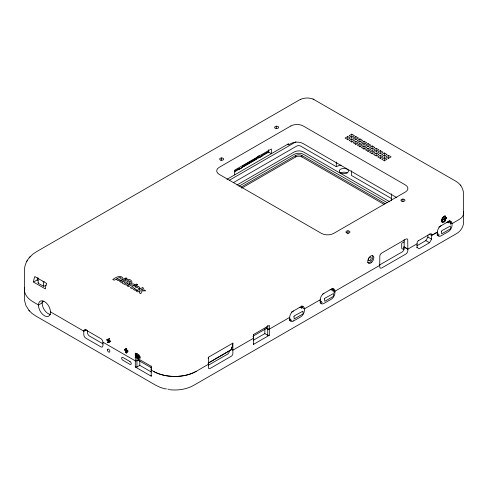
<?xml version="1.0" encoding="UTF-8"?>
<svg xmlns="http://www.w3.org/2000/svg" width="488" height="488" viewBox="0 0 488 488"><rect width="100%" height="100%" fill="white"/><g stroke="black" fill="none" stroke-linecap="round" stroke-linejoin="round"><path stroke-width="0.73" d="M37.942 280.447L37.32 279.868L37.32 277.751M38.162 282.949L38.162 278.245M42.377 301.212A8.442 4.874 60 0 0 42.175 302.883L42.175 303.316A8.442 4.874 60 0 0 50.599 314.467M46.092 285.151L44.609 286.011A1.153 0.665 0 0 1 43.353 286.151L43.353 281.448L42.974 281.308M151.195 369.08L151.189 376.175L135.304 366.994L135.31 360.845L102.901 342.173A2.879 1.665 60 0 0 100.863 338.648L85.827 329.967A2.879 1.665 60 0 0 83.79 331.145L50.453 311.856A8.442 4.874 60 0 0 44.475 301.553A8.442 4.874 60 0 0 38.509 305L33.263 301.932A30.244 17.464 0 0 1 24.552 287.877M135.304 366.994L136.933 366.994L136.939 360.845L135.304 360.882L135.304 357.118L151.189 366.293M136.933 366.994L139.788 365.353L139.788 360.571M221.668 160.192L221.668 157.923M239.59 168.25L238.772 168.72L239.59 169.19L239.59 168.25L234.386 171.251M265.99 328.113L267.705 329.101L269.333 329.101L269.327 335.25L253.443 344.418L253.443 334.378M269.327 335.25L267.699 335.25L264.85 333.603L264.85 328.82M293.361 311.027A5.185 2.995 -60 0 0 289.695 317.377L269.327 329.132L267.699 329.132L267.699 325.405M267.699 335.25L267.705 329.101M268.51 149.767L268.51 152.036L271.365 153.683L271.365 148.974L234.704 170.141L234.704 174.85M269.327 329.132L269.327 325.405L253.443 334.573M276.659 128.442L276.659 126.172M289.701 317.353L289.701 318.987A5.185 2.995 -60 0 0 293.367 321.104L300.7 316.871A5.185 2.995 -60 0 0 304.366 310.521L304.366 308.886L320.25 299.717A5.185 2.995 -60 0 1 323.916 293.386M241.682 188.142L295.771 156.916L295.771 155.507A4.319 2.495 0 0 1 301.877 155.507L385.368 203.703M301.511 308.202L301.511 305.958M302.731 307.477L302.731 306.226M320.25 299.717L320.25 301.346A5.185 2.995 -60 0 0 323.916 303.463L331.254 299.229A5.185 2.995 -60 0 0 334.92 292.879L334.92 291.251L379.743 265.387L379.81 255.901A2.879 1.665 -60 0 1 381.781 253.022L405.784 239.163A2.879 1.665 -60 0 1 407.748 239.773L407.822 249.173L403.747 246.824L403.747 249.649L401.709 248.471L401.709 243.299L404.186 241.865M332.06 289.823L332.06 288.323M332.877 291.031L332.877 288.914M333.286 290.946L333.286 289.591M333.286 291.397L333.292 290.305L334.92 291.251L333.286 290.329A5.185 2.995 -60 0 0 333.005 288.865M347.718 139.818L347.718 136.524L350.366 138.049L347.718 139.58L345.071 138.049L347.718 136.524M351.793 142.167L351.793 138.873L354.44 140.404L351.793 141.935L349.14 140.404L351.793 138.873M351.793 137.463L351.793 134.169L354.44 135.701L351.793 137.232L349.14 135.701L351.793 134.169M355.862 144.521L355.862 141.227L358.509 142.758L355.862 144.283L353.214 142.758L355.862 141.227M355.862 139.818L355.862 136.524L358.509 138.049L355.862 139.58L353.214 138.049L355.862 136.524M359.937 146.87L359.937 143.582L362.584 145.107L359.937 146.638L357.289 145.107L359.937 143.582M359.937 142.167L359.937 138.873L362.584 140.404L359.937 141.935L357.289 140.404L359.937 138.873M364.011 149.224L364.011 145.93L366.659 147.461L364.011 148.986L361.364 147.461L364.011 145.93M364.011 144.521L364.011 141.227L366.659 142.758L364.011 144.283L361.364 142.758L364.011 141.227M368.086 151.573L368.086 148.285L370.734 149.81L368.086 151.341L365.439 149.81L368.086 148.285M368.086 146.87L368.086 143.582L370.734 145.107L368.086 146.638L365.439 145.107L368.086 143.582M372.161 153.927L372.161 150.633L374.808 152.165L372.161 153.689L369.514 152.165L372.161 150.633M372.161 149.224L372.161 145.93L374.808 147.461L372.161 148.986L369.514 147.461L372.161 145.93M376.23 155.623L376.23 152.988L378.883 154.513L376.23 156.044L373.582 154.513L376.23 152.988M376.23 151.573L376.23 148.285L378.883 149.81L376.23 151.341L373.582 149.81L376.23 148.285M379.749 265.35L379.749 266.765A2.879 1.665 -60 0 0 381.787 267.936L405.79 254.083A2.879 1.665 -60 0 0 407.822 250.551L407.828 249.142L404.155 247.026L404.155 239.687M380.305 158.631L380.305 155.337L382.952 156.868L380.305 158.399L377.657 156.868L380.305 155.337M380.305 153.927L380.305 150.633L382.952 152.165L380.305 153.689L377.657 152.165L380.305 150.633M384.379 160.985L384.379 157.691L387.027 159.222L384.379 160.747L381.732 159.222L384.379 157.691M384.379 156.282L384.379 152.988L387.027 154.513L384.379 156.044L381.732 154.513L384.379 152.988M388.454 158.631L388.454 155.337L391.101 156.868L388.454 158.399L385.807 156.868L388.454 155.337M448.954 223.083L448.954 220.838M449.186 222.491L449.186 221.027L450.711 221.924M242.847 165.908L243.658 166.377L243.664 165.438L258.329 156.971M256.291 158.142L256.285 159.088L243.658 166.377M418.32 240.761L430.337 233.825A1.726 1 -60 0 1 431.563 234.527L431.563 239.193L429.525 242.725L419.143 248.721L416.697 247.312M33.513 282.064L33.574 281.484A14.402 8.314 -60 0 1 34.666 277.031L34.831 276.598L46.641 283.424L46.476 283.851A14.402 8.314 -60 0 0 45.384 288.304L45.323 288.89L33.513 282.064L37.32 279.868M446.587 217.996C446.465 216.825 443.976 218.618 443.775 219.478C444.239 220.277 448.002 217.971 445.77 217.526M125.642 350.213C124.928 350.964 126.136 354.172 126.978 352.629C128.368 350.421 124.062 349.939 126.831 349.518M208.156 358.65L208.425 357.24L232.868 343.125L232.874 353.44A2.306 1.33 -60 0 1 231.245 356.264L210.06 368.495A2.306 1.33 -60 0 1 208.431 367.555L208.425 357.24M208.266 362.974L231.648 349.475L232.868 343.125M441.597 218.972L441.597 220.625L442.933 221.119M443.305 216.678L444.525 216.452L444.916 215.812M445.66 220.204C444.708 221.747 441.433 222.351 442.409 219.441C442.341 217.197 445.526 217.459 445.605 216.111A3.44 1.989 -60 0 0 444.531 216.208L442.366 218.264L441.689 221.265A3.52 2.031 -60 0 0 442.366 222.333L443.153 222.485L444.531 221.875L445.727 220.43L444.842 219.734L444.781 220.271M109.19 338.587L109.587 338.983L108.964 340.063C113.265 340.984 105.652 344.327 108.269 341.155L109.086 340.685L107.799 339.245M110.526 341.301C109.556 342.661 107.47 342.173 109.086 340.685M125.349 349.683C124.422 351.122 124.776 347.95 126.056 348.993L126.288 348.383L126.514 349.262C128.771 353.263 127.838 350.878 125.593 349.512L126.734 349.024M126.16 349.213L125.928 349.67M29.5 257.408C26.303 261.092 24.394 265.911 24.4 270.803L24.534 300.455L25.937 305.543L29.152 310.612M27.468 260.165L26.748 261.422M416.776 245.854L425.859 240.608L427.897 237.076L427.897 235.106M125.825 348.627L125.758 349.652M108.269 341.155L106.903 339.813L109.452 338.397M442.28 217.618L442.592 217.245M29.78 257.084L32.977 254.065L36.24 251.863L298.991 100.168C303.286 97.685 308.709 97.313 313.308 99.149M29.158 257.798L30.11 256.7M138.836 354.55L138.58 356.344M444.458 220.698L442.805 221.912L441.548 221.863A3.52 2.031 -60 0 1 441.25 221.613M231.239 349.713L208.108 363.304M234.466 171.904L268.815 152.049M261.806 155.422L268.888 151.335M239.59 169.19L241.627 168.012A1.44 0.83 -60 0 0 242.646 166.249M226.963 179.316L288.676 143.685L288.676 144.863L287.536 144.204M288.676 144.863L290.915 143.57A8.644 4.99 0 0 1 303.139 143.57L396.811 197.646M229.329 180.267L295.966 141.801M233.288 182.689L296.625 146.119A2.879 1.665 0 0 1 300.693 146.119L336.311 166.719A10.657 6.155 0 0 1 341.088 165.127M236.948 185.044L294.179 152A6.625 3.825 0 0 1 303.548 152L389.875 201.843M238.919 186.257L294.179 154.354A6.625 3.825 0 0 1 303.548 154.354L387.24 202.672M240.968 187.148L295.771 155.507M42.175 302.847L38.509 305L38.509 305.433A8.442 4.874 60 0 0 44.481 315.773A8.442 4.874 60 0 0 50.453 312.326L50.453 311.856M83.79 331.145L86.236 329.735L83.796 331.108L83.796 334.64A2.879 1.665 60 0 0 85.833 338.166L100.863 346.846A2.879 1.665 60 0 0 102.901 345.669L102.901 342.131M106.903 339.813L107.72 339.343M106.915 339.99L107.726 339.52M106.994 340.179L107.811 339.709M107.665 342.204L108.482 341.734M107.702 342.338L108.513 341.868M107.781 342.472L108.592 342.003M107.878 342.558L108.696 342.088M108.001 342.613L108.812 342.137M124.739 349.829L125.55 349.353M124.782 349.945L125.599 349.475M124.855 350.048L125.672 349.579M124.946 350.122L125.855 349.689M125.794 350.036C127.392 348.56 125.562 352.055 127.1 352.556L126.288 353.025M125.642 352.159L126.459 351.689M125.794 352.507L126.606 352.037M127.453 351.488L128.265 351.018M126.02 352.812L126.831 352.342M137.561 355.679L136.744 356.149L136.744 353.952L137.561 353.483M136.744 356.149L135.89 353.458L135.304 353.123L135.304 356.466L135.884 356.801L135.884 354.605L136.744 357.295L137.561 356.826M138.647 359.857L136.933 360.882L136.933 357.875M443.281 219.191L445.477 217.922M291.324 312.198L300.693 306.787A5.185 2.995 -60 0 1 304.359 308.904L302.737 307.946A5.185 2.995 -60 0 0 302.115 305.97M322.507 294.197L331.248 289.152A5.185 2.995 -60 0 1 334.914 291.269M438.767 227.072L448.368 221.534A5.185 2.995 -60 0 1 452.034 223.65L452.034 225.261A5.185 2.995 -60 0 1 448.368 231.611L441.036 235.85A5.185 2.995 -60 0 1 437.37 233.734L437.37 232.099A5.185 2.995 -60 0 1 441.03 225.767M252.863 336.287L266.478 328.43L267.699 329.132M379.414 265.075L402.124 251.967A2.879 1.665 -60 0 0 404.155 248.435L404.155 247.026M151.189 366.104L151.189 370.056L153.433 371.313A30.244 17.464 0 0 0 196.206 371.35L208.431 364.261M253.443 338.269L232.868 350.183L231.037 349.091M407.828 249.142L417.1 243.817L417.1 242.878A1.726 1 -60 0 1 418.32 240.761M431.563 235.466L437.364 232.117L431.563 235.429L429.123 234.02M449.784 220.71A5.185 2.995 -60 0 1 450.4 222.711L452.034 223.65L458.958 219.618A15.848 9.15 0 0 0 463.521 212.256L463.429 211.81A15.848 9.15 0 0 0 463.295 211.365M208.321 365.262L227.579 354.148A2.306 1.33 -60 0 0 229.207 351.323M253.187 340.337L264.85 333.603M289.555 320.024L290.842 319.28M320.11 302.389L321.397 301.645M436.998 234.899L438.285 234.155M140.373 358.113L138.995 357.49M446.916 222.369L447.801 222.077L448.753 222.626M330.022 289.854L330.907 289.567L331.858 290.116M299.473 307.495L300.358 307.202L301.236 307.647M170.044 389.741C178.163 390.595 186.66 389.345 193.821 385.294L456.493 233.636C460.709 231.312 463.643 226.713 463.6 221.851L463.594 194.37C463.637 189.057 460.587 183.915 455.975 181.31L313.015 99.033M300.498 99.406L300.821 99.271M218.728 357.185L217.093 357.576M438.315 234.081L437.004 233.721M293.038 320.232L293.392 320.171M290.683 319.237L289.634 318.914M321.348 301.59L320.439 301.511L319.89 300.681M257.713 156.618L259.567 157.563L261.995 156.251L261.995 155.312M165.34 388.948L160.32 387.423L155.825 385.294L35.648 315.913L31.97 313.369L28.877 310.295M43.353 286.151L38.497 283.424A1.153 0.665 0 0 1 38.247 282.698M313.601 99.271L313.924 99.399M139.605 357.49L139.952 357.478L140.068 356.301M452.034 223.614L450.406 222.693L450.406 224.321M444.849 216.111L445.666 216.581M444.653 216.373L445.465 216.843M444.525 216.452L445.337 216.922M445.794 217.374L446.611 217.843M445.703 217.685L446.52 218.154M445.599 217.825L446.416 218.295M444.91 219.954L445.727 220.43M444.873 220.106L445.69 220.582M443.153 219.234L443.97 219.704M391.297 198.427L351.384 175.418L351.384 170.715M295.771 156.916A4.319 2.495 0 0 1 301.877 156.916L384.05 204.356M427.897 237.076L431.563 239.193M425.859 240.608L429.525 242.725M136.744 353.952L137.329 354.294L137.329 357.637L136.744 357.295M151.768 368.037L138.153 360.181L138.153 358.674M103.224 343.973L89.499 336.049A2.879 1.665 60 0 1 87.462 332.523L87.462 330.406M139.788 365.353L151.451 372.088M259.238 157.502L258.939 155.343M29.292 310.771L29.561 311.076M460.91 185.83L460.208 184.903M301.31 307.751L301.456 308.16M334.103 292.227L334.146 292.928M253.443 343.479L253.443 344.418M417.106 243.78L417.106 247.544M402.942 199.086L402.942 201.434M391.333 193.827L391.333 200.47A5.472 3.16 0 0 1 391.516 199.653M347.95 230.836L347.95 233.856M336.311 162.016L336.311 166.719M301.877 155.507L301.877 156.916M266.478 326.936L266.478 328.43M253.443 337.33L253.443 338.306M231.648 347.358L231.648 349.475M151.189 375.229L151.189 376.175M136.121 353.318L136.121 355.325M166.402 388.93A6.905 2.751 0.5 0 1 165.829 388.722M169.385 389.4A6.936 2.281 3.9 0 1 167.878 389.15M196.206 371.313A30.244 17.464 0 0 1 153.433 371.313M340.587 172.953A4.612 2.66 0 0 1 347.108 172.953M222.077 355.111A2.306 1.33 0 0 1 221.576 355.538M439.407 234.905A5.185 2.995 -60 0 1 437.37 235.369M291.739 320.165A5.185 2.995 -60 0 1 289.701 320.622M322.287 302.523A5.185 2.995 -60 0 1 320.25 302.987M447.661 221.936A2.879 1.665 -60 0 1 447.868 222.388M38.497 278.715A1.153 0.665 0 0 1 38.247 277.995M44.231 281.448A1.153 0.665 0 0 1 43.353 281.448M43.658 301.444A8.491 4.904 0 0 1 42.053 302.029M372.405 255.627A4.319 2.495 -60 0 1 371.624 260.641A4.319 2.495 -60 0 1 367.598 262.66M293.971 316.535L294.203 318.939L303.091 313.894L302.896 311.179L294.38 315.827L293.971 316.535M324.526 298.894L324.758 301.303L333.639 296.259L333.444 293.544L324.935 298.192L324.526 298.894M441.414 231.41L441.646 233.819L450.534 228.768L450.339 226.054L441.823 230.702L441.414 231.41M129.674 283.583L129.662 283.961C127.527 286.59 123.775 284.126 121.738 282.729L127.496 279.404C130.711 278.282 134.712 283.851 129.491 283.192L129.674 283.583M139.836 357.667C136.616 361.931 137.805 349.341 139.836 357.667M138.366 355.868C138.165 361.004 140.721 355.136 138.366 355.868M130.387 281.771L129.344 282.375L126.953 281.186L128.314 280.399L130.387 281.771M116.504 278.953L116.425 279.301C117.767 281.674 122.037 280.667 123.104 278.447C121.219 274.201 114.954 277.605 112.752 279.654L114.369 280.136L116.504 278.953M128.033 283.302L126.746 284.046L124.166 282.796L125.849 281.82L128.033 283.302M140.056 290.946L139.19 292.806L140.764 293.715L142.032 290.909L145.711 290.83L144.143 289.927L140.721 290.067L143.576 288.365L142.703 287.414L136.274 291.123L137.585 291.879L139.47 290.787L140.056 290.946M134.523 288.384L134.895 289.183L137.604 290.122C135.89 291.086 131.193 289.549 133.468 287.371L131.626 288.439L130.314 287.682L135.286 284.809L136.219 285.565L134.804 286.602C136.487 285.834 139.428 286.096 139.958 288.158L139.489 288.988L138.183 288.231L137.848 287.414L136.908 287.176L134.523 288.384M125.514 279.386L120.914 282.253L119.609 281.497L124.58 278.63L125.514 279.386M126.972 278.544L126.319 279.136L125.007 278.38L126.038 277.788L126.972 278.544M137.677 284.724L137.024 285.321L135.713 284.565L136.744 283.967L137.677 284.724M117.767 278.306L117.578 279.051L119.102 279.587L121.292 278.331L120.878 277.635L119.7 277.41L117.767 278.306M290.915 125.928L219.222 167.323A8.644 4.99 0 0 0 219.222 174.375L321.47 233.41A8.644 4.99 0 0 0 333.688 233.41L405.388 192.016A8.644 4.99 0 0 0 405.388 184.958L303.139 125.928A8.644 4.99 0 0 0 290.915 125.928M129.68 284.528L127.27 285.925L128.576 286.676L131.687 284.955L133.718 285.437C136.994 284.071 130.76 283.131 129.68 284.528M130.009 361.553L122.567 357.308A1.726 1 60 0 0 121.671 358.332A1.726 1 60 0 0 122.884 360.26L130.009 364.377A1.726 1 60 0 0 131.235 363.67A1.726 1 60 0 0 130.009 361.553M341.545 173.374A4.612 2.66 0 0 0 348.456 171.068A4.612 2.66 0 0 0 341.545 168.763A4.612 2.66 0 0 0 341.545 173.374M107.403 349.914A1.726 1 60 0 0 109.239 352.196A1.726 1 60 0 0 109.239 349.75A1.726 1 60 0 0 107.403 349.914M401.343 200.958A2.019 1.165 0 0 0 404.808 200.696A2.019 1.165 0 0 0 402.679 199.092A2.019 1.165 0 0 0 401.343 200.958M346.352 232.709A2.019 1.165 0 0 0 349.811 232.447A2.019 1.165 0 0 0 347.688 230.842A2.019 1.165 0 0 0 346.352 232.709M275.061 128.045A2.019 1.165 0 0 0 278.52 127.783A2.019 1.165 0 0 0 276.397 126.185A2.019 1.165 0 0 0 275.061 128.045M220.655 160.101A2.019 1.165 0 0 0 223.681 159.088A2.019 1.165 0 0 0 220.655 158.081A2.019 1.165 0 0 0 220.655 160.101M370.13 260.293A2.019 1.165 -60 0 0 370.77 257.17A2.019 1.165 -60 0 0 368.385 259.287A2.019 1.165 -60 0 0 370.13 260.293M371.569 262.459A4.319 2.495 -60 0 0 372.942 255.761A4.319 2.495 -60 0 0 367.83 260.299A4.319 2.495 -60 0 0 371.569 262.459"/></g></svg>
